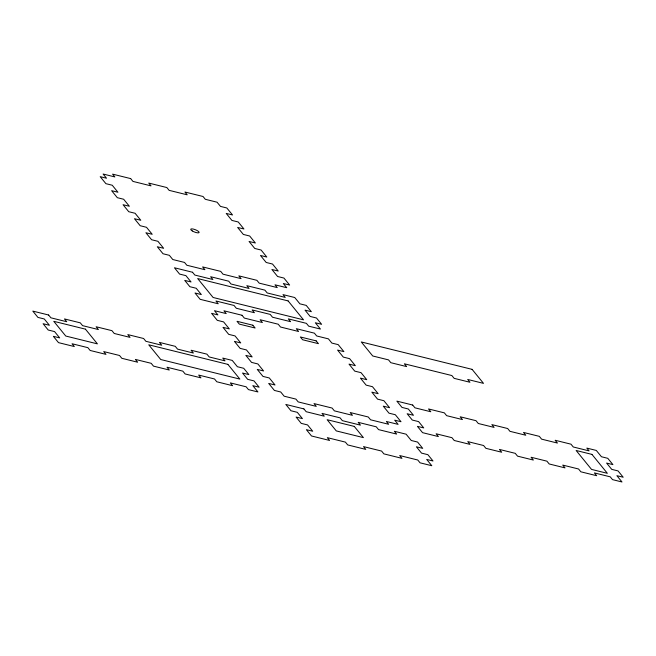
<?xml version="1.0" encoding="UTF-8"?>
<svg xmlns="http://www.w3.org/2000/svg" width="656" height="656" viewBox="0 0 656 656"><rect width="100%" height="100%" fill="white"/><g stroke="black" fill="none" stroke-linecap="round" stroke-linejoin="round"><path stroke-width="0.98" d="M130.659 178.596L112.57 174.127L114.857 176.931L103.099 174.02L106.526 178.227L100.196 176.661L105.903 183.672L112.242 185.238L117.949 192.241L111.618 190.675L117.326 197.686L123.664 199.252L129.371 206.263L123.041 204.697L128.748 211.708L135.087 213.274L140.794 220.277L134.464 218.71L140.171 225.721L146.509 227.288L152.217 234.299L145.886 232.732L151.593 239.735L157.932 241.301L163.639 248.312L157.309 246.746L163.024 253.757L169.355 255.323L172.782 259.53L184.533 262.433L186.821 265.237L204.91 269.706L202.622 266.91L220.711 271.379L222.999 274.183L241.088 278.652L238.809 275.856L256.898 280.325L259.186 283.13L277.267 287.599L274.987 284.802L286.746 287.705L283.318 283.507L289.649 285.073L283.941 278.062L277.603 276.496L271.896 269.485L278.226 271.051L272.519 264.04L266.188 262.474L260.473 255.471L266.803 257.037L261.096 250.026L254.758 248.46L249.05 241.449L255.381 243.015L249.674 236.004L243.335 234.438L237.628 227.435L243.958 229.001L238.251 221.99L231.912 220.424L226.205 213.413L232.536 214.979L226.82 207.968L220.49 206.402L217.062 202.204L205.303 199.293L203.024 196.488L184.935 192.019L187.222 194.824L169.125 190.347L166.845 187.542L148.748 183.073L151.036 185.878L132.947 181.4L130.659 178.596M192.528 272.248L174.447 267.771L179.58 274.077L185.919 275.643L191.052 281.957L184.721 280.391L189.863 286.697L196.193 288.263L201.335 294.569L195.004 293.002L200.146 299.316L218.235 303.785L215.947 300.981L234.036 305.458L236.324 308.263L254.413 312.732L252.125 309.927L270.223 314.404L272.502 317.209L290.6 321.678L288.312 318.873L306.401 323.351L308.681 326.155L320.44 329.058L315.306 322.752L321.637 324.318L316.495 318.004L310.165 316.446L305.024 310.132L311.354 311.698L306.213 305.393L299.882 303.826L294.741 297.521L282.982 294.61L285.27 297.414L267.181 292.945L264.893 290.141L246.804 285.663L249.083 288.468L230.994 283.999L228.706 281.194L210.625 276.717L212.905 279.522L194.816 275.053L192.528 272.248M288.123 300.924L197.669 278.554L213.093 297.48L303.539 319.841L288.123 300.924M472.09 369.353L361.284 341.956L372.715 355.978L388.541 359.89L390.82 362.694L406.654 366.606L404.367 363.801L451.853 375.544L454.141 378.348L469.967 382.259L467.687 379.455L483.513 383.375L472.09 369.353M242.031 315.265L223.942 310.788L226.23 313.593L214.471 310.69L217.899 314.896L211.568 313.33L217.284 320.341L223.614 321.907L229.321 328.91L222.991 327.344L228.706 334.355L235.037 335.921L240.744 342.932L234.413 341.366L240.121 348.369L246.459 349.935L252.166 356.946L245.836 355.38L251.551 362.391L257.882 363.957L263.589 370.968L257.259 369.402L262.974 376.405L269.304 377.971L275.02 384.982L268.681 383.416L274.397 390.427L280.727 391.993L284.155 396.199L295.905 399.102L298.193 401.907L316.282 406.384L314.003 403.579L332.084 408.048L334.371 410.853L352.461 415.33L350.181 412.526L368.27 416.995L370.558 419.799L388.647 424.276L386.359 421.472L398.118 424.375L394.691 420.168L401.021 421.734L395.314 414.731L388.983 413.165L383.268 406.154L389.598 407.72L383.891 400.709L377.561 399.143L371.845 392.14L378.176 393.707L372.469 386.696L366.138 385.129L360.423 378.118L366.753 379.685L361.046 372.674L354.716 371.116L349 364.105L355.331 365.671L349.623 358.66L343.285 357.094L337.578 350.083L343.908 351.649L338.201 344.638L331.862 343.08L328.435 338.873L316.676 335.962L314.396 333.158L296.307 328.689L298.595 331.493L280.497 327.016L278.218 324.212L260.12 319.734L262.408 322.539L244.319 318.07L242.031 315.265M252.855 325.22L237.021 321.301L239.309 324.105L255.135 328.016L252.855 325.22M316.167 340.874L300.341 336.963L302.621 339.759L318.455 343.678L316.167 340.874M48.626 315.011L32.8 311.1L37.941 317.406L44.272 318.972L49.413 325.278L43.083 323.711L48.216 330.017L54.555 331.583L59.696 337.897L53.366 336.331L58.499 342.637L74.325 346.548L72.045 343.744L87.871 347.664L90.159 350.468L105.985 354.379L103.705 351.575L119.531 355.486L121.811 358.291L137.645 362.21L135.357 359.406L151.192 363.317L153.479 366.122L169.297 370.033L167.018 367.229L182.844 371.148L185.131 373.953L200.957 377.864L198.67 375.06L214.504 378.971L216.792 381.776L232.618 385.695L230.338 382.891L246.156 386.802L248.444 389.607L257.939 391.952L252.806 385.646L259.136 387.212L253.995 380.898L247.665 379.34L242.523 373.026L248.854 374.592L243.712 368.287L237.382 366.72L232.24 360.415L222.745 358.069L225.024 360.866L209.198 356.954L206.919 354.15L191.085 350.238L193.372 353.043L177.538 349.123L175.259 346.327L159.433 342.407L161.712 345.212L145.886 341.3L143.598 338.496L127.772 334.585L130.06 337.389L114.226 333.469L111.946 330.665L96.112 326.754L98.4 329.558L82.574 325.647L80.286 322.842L64.46 318.923L66.74 321.727L50.914 317.816L48.626 315.011M412.69 405.039L396.855 401.119L401.997 407.425L408.335 408.991L413.469 415.297L407.138 413.739L412.28 420.045L418.61 421.611L423.751 427.917L417.421 426.351L422.562 432.657L438.388 436.576L436.109 433.772L451.935 437.683L454.223 440.488L470.049 444.399L467.761 441.595L483.595 445.514L485.883 448.319L501.709 452.23L499.421 449.426L515.247 453.337L517.535 456.141L533.369 460.061L531.081 457.257L546.915 461.168L549.195 463.972L565.021 467.884L562.733 465.079L578.567 468.999L580.855 471.803L596.681 475.715L594.402 472.91L610.228 476.822L612.507 479.626L622.011 481.98L616.87 475.674L623.2 477.24L618.059 470.926L611.728 469.36L606.587 463.054L612.917 464.62L607.776 458.314L601.445 456.748L596.304 450.442L586.808 448.089L589.096 450.893L573.27 446.982L570.982 444.178L555.148 440.266L557.436 443.062L541.602 439.151L539.322 436.347L523.496 432.435L525.784 435.24L509.95 431.32L507.662 428.524L491.836 424.604L494.116 427.409L478.29 423.497L476.01 420.693L460.176 416.781L462.464 419.578L446.629 415.666L444.35 412.862L428.524 408.95L430.803 411.755L414.977 407.835L412.69 405.039M85.428 329.148L53.767 321.317L65.756 336.036L97.416 343.867L85.428 329.148M227.886 364.375L148.74 344.802L160.736 359.521L239.875 379.094L227.886 364.375M591.95 454.395L576.124 450.483L591.54 469.409L607.366 473.32L591.95 454.395M303.9 408.909L285.819 404.44L290.961 410.754L297.291 412.321L302.432 418.626L296.094 417.06L301.235 423.366L307.574 424.932L312.707 431.238L306.377 429.672L311.518 435.978L329.607 440.455L327.319 437.65L345.409 442.119L347.696 444.924L365.786 449.401L363.498 446.597L381.595 451.066L383.875 453.87L401.972 458.347L399.684 455.543L417.774 460.012L420.053 462.816L431.812 465.727L426.679 459.421L433.009 460.988L427.868 454.682L421.537 453.116L416.396 446.802L422.726 448.368L417.585 442.062L411.255 440.496L406.113 434.19L394.354 431.279L396.642 434.083L378.553 429.614L376.265 426.81L358.176 422.333L360.456 425.137L342.366 420.66L340.079 417.856L321.998 413.387L324.277 416.191L306.188 411.714L303.9 408.909M354.273 426.408L327.139 419.701L336.274 430.91L363.408 437.618L354.273 426.408M192.282 230.937A4.494 1.23 21.5 0 0 199.08 232.56A4.494 1.23 21.5 0 0 193.397 229.092A4.494 1.23 21.5 0 0 192.282 230.937"/></g></svg>
